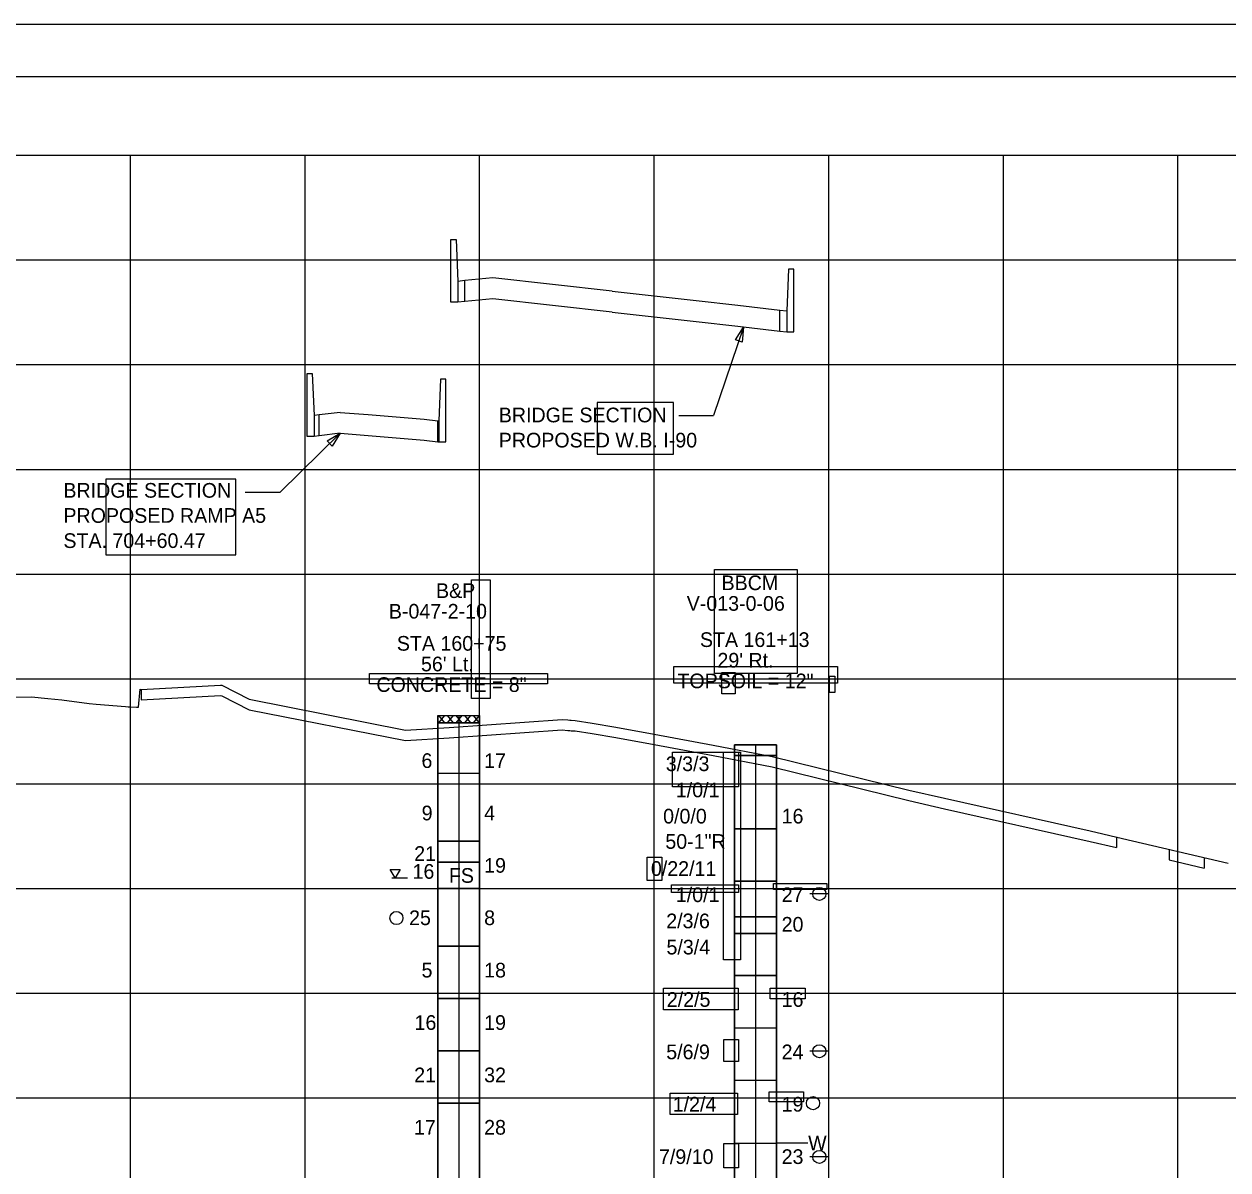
# Model space of a CAD drawing. Extents: x 2193738 to 2194889, y 666766 to 667426.
# Drawn here: x 2194206.5 to 2194551.3, y 667097.7 to 667425.8 of the extents above; entities that cross this region are included whole.
import ezdxf

# ---------------------------------------------------------------- set-up
doc = ezdxf.new("R2010")
doc.units = 0
for name, color, linetype in [('GT_Historic_Cells', 7, 'Continuous'), ('GT_Historic_Soil_Boring', 7, 'Continuous'), ('GT_Historic_Soil_Layers', 7, 'Continuous'), ('GT_Historic_Text', 7, 'Continuous'), ('GT_Project_Cells', 7, 'Continuous'), ('GT_Project_Soil_Layers', 7, 'Continuous'), ('GT_Project_Text', 7, 'Continuous'), ('PF_P_Text', 7, 'Continuous'), ('SC_Scratch2', 7, 'Continuous'), ('SH_Border', 7, 'Continuous'), ('SH_Cut_Line', 7, 'Continuous'), ('SH_Data', 7, 'Continuous'), ('SH_Major_Grid_Line', 7, 'Continuous'), ('XS_P_Barrier', 7, 'Continuous'), ('XS_P_Pavt_Layers', 7, 'Continuous'), ('XS_P_Pavt_Surface', 7, 'Continuous'), ('XS_P_Shoulder_Layers', 7, 'Continuous'), ('XS_P_Shoulder_Surface', 7, 'Continuous'), ('XS_P_Subgrade', 7, 'Continuous'), ('XS_X_Ground_Line', 7, 'Continuous'), ('XS_X_Pavt', 7, 'Continuous')]:
    doc.layers.add(name, color=color, linetype=linetype)

msp = doc.modelspace()

# ---------------------------------------------------------------- linework, layer by layer
at = {"layer": 'GT_Historic_Cells'}
for p, q in [((2194311.81, 667181.31), (2194316.31, 667181.31)), ((2194430.95, 667105.41), (2194421.95, 667105.41))]:
    msp.add_line(p, q, dxfattribs=at)
msp.add_lwpolyline([(2194311.31, 667183.77), (2194314.15, 667183.77), (2194312.73, 667181.31)], close=True, dxfattribs=at)
at = {"layer": 'GT_Historic_Soil_Boring'}
for p, q in [((2194324.95, 667227.81), (2194336.95, 667227.81)), ((2194324.95, 667227.81), (2194324.95, 666818.31)), ((2194330.95, 667227.81), (2194330.95, 666818.31)), ((2194336.95, 667227.81), (2194336.95, 666818.31)), ((2194324.95, 667225.71), (2194336.95, 667225.71)), ((2194409.95, 667219.41), (2194421.95, 667219.41)), ((2194409.95, 667219.41), (2194409.95, 666949.41)), ((2194409.95, 667216.41), (2194421.95, 667216.41)), ((2194415.95, 667219.41), (2194415.95, 666949.41)), ((2194421.95, 667219.41), (2194421.95, 666949.41)), ((2194324.95, 667211.31), (2194336.95, 667211.31)), ((2194409.95, 667195.41), (2194421.95, 667195.41)), ((2194324.95, 667191.81), (2194336.95, 667191.81)), ((2194324.95, 667185.81), (2194336.95, 667185.81)), ((2194324.95, 667178.31), (2194336.95, 667178.31)), ((2194409.95, 667180.41), (2194421.95, 667180.41)), ((2194409.95, 667180.41), (2194421.95, 667180.41)), ((2194409.95, 667170.21), (2194421.95, 667170.21)), ((2194409.95, 667165.41), (2194421.95, 667165.41)), ((2194324.95, 667161.81), (2194336.95, 667161.81)), ((2194409.95, 667153.41), (2194421.95, 667153.41)), ((2194324.95, 667146.81), (2194336.95, 667146.81)), ((2194409.95, 667138.41), (2194421.95, 667138.41)), ((2194324.95, 667131.81), (2194336.95, 667131.81)), ((2194409.95, 667123.41), (2194421.95, 667123.41)), ((2194324.95, 667116.81), (2194336.95, 667116.81)), ((2194409.95, 667105.41), (2194421.95, 667105.41))]:
    msp.add_line(p, q, dxfattribs=at)
at = {"layer": 'GT_Historic_Soil_Layers'}
for points in [[(2194409.95, 667219.41), (2194421.95, 667219.41), (2194421.95, 666949.41), (2194409.95, 666949.41)], [(2194409.95, 667170.21), (2194409.95, 667165.41), (2194421.95, 667165.41), (2194421.95, 667170.21)], [(2194409.95, 667153.41), (2194409.95, 667033.41), (2194421.95, 667033.41), (2194421.95, 667153.41)]]:
    msp.add_lwpolyline(points, close=True, dxfattribs=at)
for points in [[(2194421.95, 667216.41), (2194421.95, 667219.41), (2194409.95, 667219.41), (2194409.95, 667216.41), (2194421.95, 667216.41)], [(2194409.95, 667216.41), (2194409.95, 667195.41), (2194421.95, 667195.41), (2194421.95, 667216.41), (2194409.95, 667216.41)], [(2194409.95, 667195.41), (2194409.95, 667180.41), (2194421.95, 667180.41), (2194421.95, 667195.41), (2194409.95, 667195.41)], [(2194409.95, 667180.41), (2194409.95, 667170.21), (2194421.95, 667170.21), (2194421.95, 667180.41), (2194409.95, 667180.41)], [(2194409.95, 667165.41), (2194409.95, 667153.41), (2194421.95, 667153.41), (2194421.95, 667165.41), (2194409.95, 667165.41)]]:
    msp.add_lwpolyline(points, dxfattribs=at)
at = {"layer": 'GT_Historic_Text'}
for points in [[(2194392.51, 667317.49), (2194370.63, 667317.49), (2194370.63, 667302.67), (2194392.51, 667302.67)], [(2194267.16, 667295.52), (2194229.89, 667295.52), (2194229.89, 667273.81), (2194267.16, 667273.81)]]:
    msp.add_lwpolyline(points, close=True, dxfattribs=at)
at = {"layer": 'GT_Project_Cells'}
for p, q in [((2194436.95, 667176.74), (2194431.55, 667176.74)), ((2194436.95, 667131.69), (2194431.55, 667131.69)), ((2194436.95, 667101.44), (2194431.55, 667101.44))]:
    msp.add_line(p, q, dxfattribs=at)
for centre in [(2194434.25, 667176.74), (2194313.12, 667169.84), (2194434.25, 667131.69), (2194432.44, 667116.81), (2194434.25, 667101.44)]:
    msp.add_circle(centre, 1.88, dxfattribs=at)
at = {"layer": 'GT_Project_Soil_Layers'}
for p, q in [((2194325.24, 667225.71), (2194327.01, 667227.81)), ((2194327.01, 667225.71), (2194325.24, 667227.81)), ((2194327.72, 667225.71), (2194329.49, 667227.81)), ((2194329.49, 667225.71), (2194327.72, 667227.81)), ((2194330.2, 667225.71), (2194331.98, 667227.81)), ((2194331.98, 667225.71), (2194330.2, 667227.81)), ((2194332.69, 667225.71), (2194334.46, 667227.81)), ((2194334.46, 667225.71), (2194332.69, 667227.81)), ((2194335.17, 667225.71), (2194336.94, 667227.81)), ((2194336.94, 667225.71), (2194335.17, 667227.81)), ((2194324.95, 667225.71), (2194324.95, 667225.71))]:
    msp.add_line(p, q, dxfattribs=at)
for points in [[(2194324.95, 667227.81), (2194336.95, 667227.81), (2194336.95, 666818.31), (2194324.95, 666818.31)], [(2194324.95, 667225.71), (2194324.95, 667191.81), (2194336.95, 667191.81), (2194336.95, 667225.71)], [(2194324.95, 667191.81), (2194324.95, 667185.81), (2194336.95, 667185.81), (2194336.95, 667191.81)], [(2194324.95, 667185.81), (2194324.95, 667178.31), (2194336.95, 667178.31), (2194336.95, 667185.81)], [(2194324.95, 667178.31), (2194324.95, 667161.81), (2194336.95, 667161.81), (2194336.95, 667178.31)], [(2194324.95, 667161.81), (2194324.95, 667146.81), (2194336.95, 667146.81), (2194336.95, 667161.81)], [(2194324.95, 667146.81), (2194324.95, 667131.81), (2194336.95, 667131.81), (2194336.95, 667146.81)], [(2194324.95, 667131.81), (2194324.95, 667116.81), (2194336.95, 667116.81), (2194336.95, 667131.81)], [(2194324.95, 667116.81), (2194324.95, 667062.81), (2194336.95, 667062.81), (2194336.95, 667116.81)]]:
    msp.add_lwpolyline(points, close=True, dxfattribs=at)
at = {"layer": 'GT_Project_Text'}
msp.add_line((2194324.95, 667227.81), (2194324.95, 666979.31), dxfattribs=at)
for points in [[(2194404.24, 667269.66), (2194427.92, 667269.66), (2194427.92, 667239.84), (2194404.24, 667239.84)], [(2194334.58, 667266.72), (2194339.93, 667266.72), (2194339.93, 667232.69), (2194334.58, 667232.69)], [(2194392.56, 667241.86), (2194439.46, 667241.86), (2194439.46, 667237.07), (2194392.56, 667237.07)], [(2194305.4, 667239.83), (2194356.37, 667239.83), (2194356.37, 667236.9), (2194305.4, 667236.9)], [(2194410.11, 667234.04), (2194406.33, 667234.04), (2194406.33, 667240.18), (2194410.11, 667240.18)], [(2194438.72, 667234.44), (2194437.16, 667234.44), (2194437.16, 667239.1), (2194438.72, 667239.1)], [(2194392.24, 667217.33), (2194411.12, 667217.33), (2194411.12, 667207.39), (2194392.24, 667207.39)], [(2194406.8, 667217.37), (2194411.66, 667217.37), (2194411.66, 667157.86), (2194406.8, 667157.86)], [(2194384.89, 667187.27), (2194389.11, 667187.27), (2194389.11, 667180.58), (2194384.89, 667180.58)], [(2194391.94, 667179.32), (2194411.12, 667179.32), (2194411.12, 667177.16), (2194391.94, 667177.16)], [(2194436.35, 667177.97), (2194421.11, 667177.97), (2194421.11, 667179.72), (2194436.35, 667179.72)], [(2194389.66, 667149.76), (2194410.98, 667149.76), (2194410.98, 667143.56), (2194389.66, 667143.56)], [(2194430.15, 667146.66), (2194420.16, 667146.66), (2194420.16, 667149.76), (2194430.15, 667149.76)], [(2194406.94, 667135.05), (2194411.12, 667135.05), (2194411.12, 667128.71), (2194406.94, 667128.71)], [(2194391.55, 667119.67), (2194410.85, 667119.67), (2194410.85, 667113.6), (2194391.55, 667113.6)], [(2194429.74, 667117.24), (2194419.89, 667117.24), (2194419.89, 667120.07), (2194429.74, 667120.07)], [(2194406.94, 667105.23), (2194411.12, 667105.23), (2194411.12, 667098.35), (2194406.94, 667098.35)]]:
    msp.add_lwpolyline(points, close=True, dxfattribs=at)
at = {"layer": 'PF_P_Text'}
for p, q in [((2194412.48, 667339.05), (2194403.98, 667313.73)), ((2194394.04, 667313.73), (2194403.98, 667313.73)), ((2194297.02, 667308.64), (2194279.78, 667291.76)), ((2194269.84, 667291.76), (2194279.78, 667291.76))]:
    msp.add_line(p, q, dxfattribs=at)
for points in [[(2194410.19, 667335.37), (2194412.48, 667339.05), (2194412.19, 667334.73)], [(2194293.27, 667306.47), (2194297.02, 667308.64), (2194294.74, 667304.96)]]:
    msp.add_lwpolyline(points, close=True, dxfattribs=at)
at = {"layer": 'SC_Scratch2'}
for p, q in [((2194374.95, 667349.34), (2194386.95, 667348.01)), ((2194386.95, 667348.01), (2194398.95, 667346.68)), ((2194297.02, 667314.64), (2194305.02, 667313.99))]:
    msp.add_line(p, q, dxfattribs=at)
at = {"layer": 'SH_Border'}
msp.add_line((2193929.45, 667410.81), (2194874.45, 667410.81), dxfattribs=at)
at = {"layer": 'SH_Cut_Line'}
msp.add_lwpolyline([(2193869.45, 666765.81), (2193869.45, 667425.81), (2194889.45, 667425.81), (2194889.45, 666765.81), (2193869.45, 666765.81)], dxfattribs=at)
at = {"layer": 'SH_Data'}
msp.add_line((2193936.95, 667388.31), (2194836.95, 667388.31), dxfattribs=at)
at = {"layer": 'SH_Major_Grid_Line'}
for p, q in [((2194236.95, 666788.31), (2194236.95, 667388.31)), ((2194286.95, 666788.31), (2194286.95, 667388.31)), ((2194336.95, 666788.31), (2194336.95, 667388.31)), ((2194386.95, 666788.31), (2194386.95, 667388.31)), ((2194436.95, 666788.31), (2194436.95, 667388.31)), ((2194486.95, 666788.31), (2194486.95, 667388.31)), ((2194536.95, 666788.31), (2194536.95, 667388.31)), ((2193936.95, 667358.31), (2194836.95, 667358.31)), ((2193936.95, 667328.31), (2194836.95, 667328.31)), ((2193936.95, 667298.31), (2194836.95, 667298.31)), ((2193936.95, 667268.31), (2194836.95, 667268.31)), ((2193936.95, 667238.31), (2194836.95, 667238.31)), ((2193936.95, 667208.31), (2194836.95, 667208.31)), ((2193936.95, 667178.31), (2194836.95, 667178.31)), ((2193936.95, 667148.31), (2194836.95, 667148.31)), ((2193936.95, 667118.31), (2194836.95, 667118.31))]:
    msp.add_line(p, q, dxfattribs=at)
at = {"layer": 'XS_P_Barrier'}
for p, q in [((2194328.74, 667364.15), (2194330.24, 667364.15)), ((2194328.74, 667346.15), (2194328.74, 667364.15)), ((2194330.24, 667364.15), (2194330.74, 667352.15)), ((2194425.45, 667355.66), (2194424.95, 667343.66)), ((2194426.95, 667355.66), (2194425.45, 667355.66)), ((2194426.95, 667337.66), (2194426.95, 667355.66)), ((2194330.74, 667352.15), (2194330.74, 667346.15)), ((2194330.74, 667346.15), (2194328.74, 667346.15)), ((2194424.95, 667343.66), (2194424.95, 667337.66)), ((2194424.95, 667337.66), (2194426.95, 667337.66)), ((2194287.52, 667325.74), (2194289.02, 667325.74)), ((2194287.52, 667307.74), (2194287.52, 667325.74)), ((2194289.02, 667325.74), (2194289.52, 667313.74)), ((2194325.77, 667324.17), (2194325.27, 667312.17)), ((2194327.27, 667324.17), (2194325.77, 667324.17)), ((2194327.27, 667306.17), (2194327.27, 667324.17)), ((2194289.52, 667313.74), (2194289.52, 667307.74)), ((2194325.27, 667312.17), (2194325.27, 667306.17)), ((2194289.52, 667307.74), (2194287.52, 667307.74)), ((2194325.27, 667306.17), (2194327.27, 667306.17))]:
    msp.add_line(p, q, dxfattribs=at)
at = {"layer": 'XS_P_Pavt_Layers'}
for p, q in [((2194332.74, 667346.35), (2194332.74, 667352.35)), ((2194340.74, 667347.14), (2194332.74, 667346.35)), ((2194374.95, 667343.34), (2194340.74, 667347.14)), ((2194422.95, 667337.9), (2194422.95, 667343.9)), ((2194374.95, 667343.34), (2194386.95, 667342.01)), ((2194386.95, 667342.01), (2194398.95, 667340.68)), ((2194398.95, 667340.68), (2194410.95, 667339.34)), ((2194410.95, 667339.34), (2194422.95, 667337.9)), ((2194291.02, 667307.92), (2194291.02, 667313.92)), ((2194325.02, 667306.2), (2194325.02, 667312.2)), ((2194297.02, 667308.64), (2194291.02, 667307.92)), ((2194297.02, 667308.64), (2194305.02, 667307.99)), ((2194305.02, 667307.99), (2194321.02, 667306.68)), ((2194321.02, 667306.68), (2194325.02, 667306.2))]:
    msp.add_line(p, q, dxfattribs=at)
at = {"layer": 'XS_P_Pavt_Surface'}
for p, q in [((2194374.95, 667349.34), (2194340.74, 667353.14)), ((2194374.95, 667349.34), (2194386.95, 667348.01)), ((2194386.95, 667348.01), (2194398.95, 667346.68)), ((2194398.95, 667346.68), (2194410.95, 667345.34)), ((2194297.02, 667314.64), (2194305.02, 667313.99)), ((2194305.02, 667313.99), (2194321.02, 667312.68))]:
    msp.add_line(p, q, dxfattribs=at)
at = {"layer": 'XS_P_Shoulder_Layers'}
for p, q in [((2194332.74, 667346.35), (2194330.74, 667346.15)), ((2194422.95, 667337.9), (2194424.95, 667337.66)), ((2194291.02, 667307.92), (2194289.52, 667307.74)), ((2194325.02, 667306.2), (2194325.27, 667306.17))]:
    msp.add_line(p, q, dxfattribs=at)
at = {"layer": 'XS_P_Shoulder_Surface'}
for p, q in [((2194332.74, 667352.35), (2194330.74, 667352.15)), ((2194340.74, 667353.14), (2194332.74, 667352.35)), ((2194410.95, 667345.34), (2194422.95, 667343.9)), ((2194422.95, 667343.9), (2194424.95, 667343.66)), ((2194291.02, 667313.92), (2194289.52, 667313.74)), ((2194297.02, 667314.64), (2194291.02, 667313.92)), ((2194321.02, 667312.68), (2194325.02, 667312.2)), ((2194325.02, 667312.2), (2194325.27, 667312.17))]:
    msp.add_line(p, q, dxfattribs=at)
at = {"layer": 'XS_P_Subgrade'}
for p, q in [((2194332.74, 667346.35), (2194330.74, 667346.15)), ((2194340.74, 667347.14), (2194332.74, 667346.35)), ((2194374.95, 667343.34), (2194340.74, 667347.14)), ((2194374.95, 667343.34), (2194386.95, 667342.01)), ((2194386.95, 667342.01), (2194398.95, 667340.68)), ((2194398.95, 667340.68), (2194410.95, 667339.34)), ((2194410.95, 667339.34), (2194422.95, 667337.9)), ((2194422.95, 667337.9), (2194424.95, 667337.66)), ((2194291.02, 667307.92), (2194289.52, 667307.74)), ((2194297.02, 667308.64), (2194291.02, 667307.92)), ((2194297.02, 667308.64), (2194305.02, 667307.99)), ((2194305.02, 667307.99), (2194321.02, 667306.68)), ((2194321.02, 667306.68), (2194325.02, 667306.2)), ((2194325.02, 667306.2), (2194325.27, 667306.17))]:
    msp.add_line(p, q, dxfattribs=at)
at = {"layer": 'XS_X_Ground_Line'}
msp.add_lwpolyline([(2194199.82, 667233.12), (2194208.63, 667233.17), (2194213.31, 667232.68), (2194217.29, 667232.32), (2194225.11, 667231.29), (2194227.08, 667231.03), (2194235.57, 667230.37), (2194236.3, 667230.34), (2194236.88, 667230.33), (2194238.67, 667230.23), (2194239.29, 667230.26), (2194239.73, 667235.36), (2194239.98, 667235.31), (2194262.7, 667236.55), (2194263.12, 667236.5), (2194270.99, 667232.49), (2194315.75, 667223.65), (2194328.24, 667224.4), (2194360.61, 667226.71), (2194362.22, 667226.56), (2194362.74, 667226.5), (2194363.21, 667226.48), (2194364.27, 667226.41), (2194369.18, 667225.68), (2194375.95, 667224.51), (2194386.95, 667222.48), (2194403.83, 667219.37), (2194420.7, 667216.13), (2194459.84, 667206.49), (2194470.11, 667204.13), (2194511.78, 667194.77), (2194521.06, 667192.65), (2194551.36, 667185.53)], dxfattribs=at)
at = {"layer": 'XS_X_Pavt'}
for p, q in [((2194239.98, 667235.31), (2194239.98, 667232.31)), ((2194239.98, 667232.31), (2194262.7, 667233.55)), ((2194262.7, 667233.55), (2194263.12, 667233.5)), ((2194263.12, 667233.5), (2194270.99, 667229.49)), ((2194270.99, 667229.49), (2194315.75, 667220.65)), ((2194328.24, 667221.4), (2194360.61, 667223.71)), ((2194360.61, 667223.71), (2194362.22, 667223.56)), ((2194362.22, 667223.56), (2194362.74, 667223.5)), ((2194362.74, 667223.5), (2194363.21, 667223.48)), ((2194363.21, 667223.48), (2194364.27, 667223.41)), ((2194364.27, 667223.41), (2194369.18, 667222.68)), ((2194315.75, 667220.65), (2194328.24, 667221.4)), ((2194369.18, 667222.68), (2194375.95, 667221.51)), ((2194375.95, 667221.51), (2194386.95, 667219.48)), ((2194386.95, 667219.48), (2194403.83, 667216.37)), ((2194403.83, 667216.37), (2194420.7, 667213.13)), ((2194420.7, 667213.13), (2194459.84, 667203.49)), ((2194459.84, 667203.49), (2194470.11, 667201.13)), ((2194470.11, 667201.13), (2194511.78, 667191.77)), ((2194519.34, 667193.05), (2194519.34, 667190.05)), ((2194511.78, 667191.77), (2194519.34, 667190.05)), ((2194534.41, 667189.51), (2194534.41, 667186.51)), ((2194534.41, 667186.51), (2194544.44, 667184.15)), ((2194544.44, 667187.15), (2194544.44, 667184.15))]:
    msp.add_line(p, q, dxfattribs=at)

# ---------------------------------------------------------------- texts
at = {"layer": 'GT_Historic_Cells'}
msp.add_text('W', height=4.2, rotation=360, dxfattribs=at).set_placement((2194431.05, 667103.31))
at = {"layer": 'GT_Historic_Text'}
for s, p in [('BBCM', (2194406.24, 667263.73)), ('B&P', (2194324.46, 667261.48)), ('V-013-0-06', (2194396.27, 667257.83)), ('B-047-2-10', (2194310.95, 667255.58)), ('STA 161+13', (2194400.05, 667247.45)), ('STA 160+75', (2194313.25, 667246.39)), ("56' Lt.", (2194320.16, 667240.48)), ("29' Rt.", (2194405.07, 667241.55)), ('CONCRETE = 8"', (2194307.39, 667234.58)), ('TOPSOIL = 12"', (2194393.6, 667235.64)), ('6', (2194320.29, 667212.81)), ('17', (2194338.25, 667212.81)), ('9', (2194320.35, 667197.81)), ('4', (2194338.25, 667197.81)), ('21', (2194318.21, 667186.2)), ('16', (2194317.74, 667181.08)), ('19', (2194338.25, 667182.81)), ('25', (2194316.75, 667167.81)), ('8', (2194338.25, 667167.81)), ('5', (2194320.32, 667152.81)), ('18', (2194338.25, 667152.81)), ('16', (2194318.31, 667137.81)), ('19', (2194338.25, 667137.81)), ('21', (2194318.21, 667122.81)), ('32', (2194338.25, 667122.81)), ('17', (2194318.14, 667107.81)), ('28', (2194338.25, 667107.81))]:
    msp.add_text(s, height=4.2, dxfattribs=at).set_placement(p)
for s, p in [('3/3/3', (2194390.27, 667211.91)), ('1/0/1', (2194393.16, 667204.41)), ('0/0/0', (2194389.51, 667196.91)), ('16', (2194423.45, 667196.91)), ('50-1"R', (2194390.14, 667189.66)), ('0/22/11', (2194386.01, 667181.91)), ('1/0/1', (2194393.16, 667174.41)), ('27', (2194423.45, 667174.41)), ('2/3/6', (2194390.4, 667166.91)), ('20', (2194423.45, 667165.94)), ('5/3/4', (2194390.47, 667159.41)), ('2/2/5', (2194390.57, 667144.41)), ('16', (2194423.45, 667144.41)), ('5/6/9', (2194390.4, 667129.41)), ('24', (2194423.45, 667129.41)), ('1/2/4', (2194392.26, 667114.41)), ('19', (2194423.45, 667114.41)), ('7/9/10', (2194388.32, 667099.41)), ('23', (2194423.45, 667099.41))]:
    msp.add_text(s, height=4.2, rotation=360, dxfattribs=at).set_placement(p)
at = {"layer": 'GT_Project_Soil_Layers'}
msp.add_text('FS', height=4.2, dxfattribs=at).set_placement((2194328.15, 667179.92))
at = {"layer": 'PF_P_Text'}
for s, p in [('BRIDGE SECTION', (2194342.44, 667311.78)), ('PROPOSED W.B. I-90', (2194342.44, 667304.58)), ('BRIDGE SECTION', (2194217.74, 667290.2)), ('PROPOSED RAMP A5', (2194217.74, 667283)), ('STA. 704+60.47', (2194217.74, 667275.8))]:
    msp.add_text(s, height=4.2, rotation=360, dxfattribs=at).set_placement(p)

doc.saveas('drawing.dxf')
